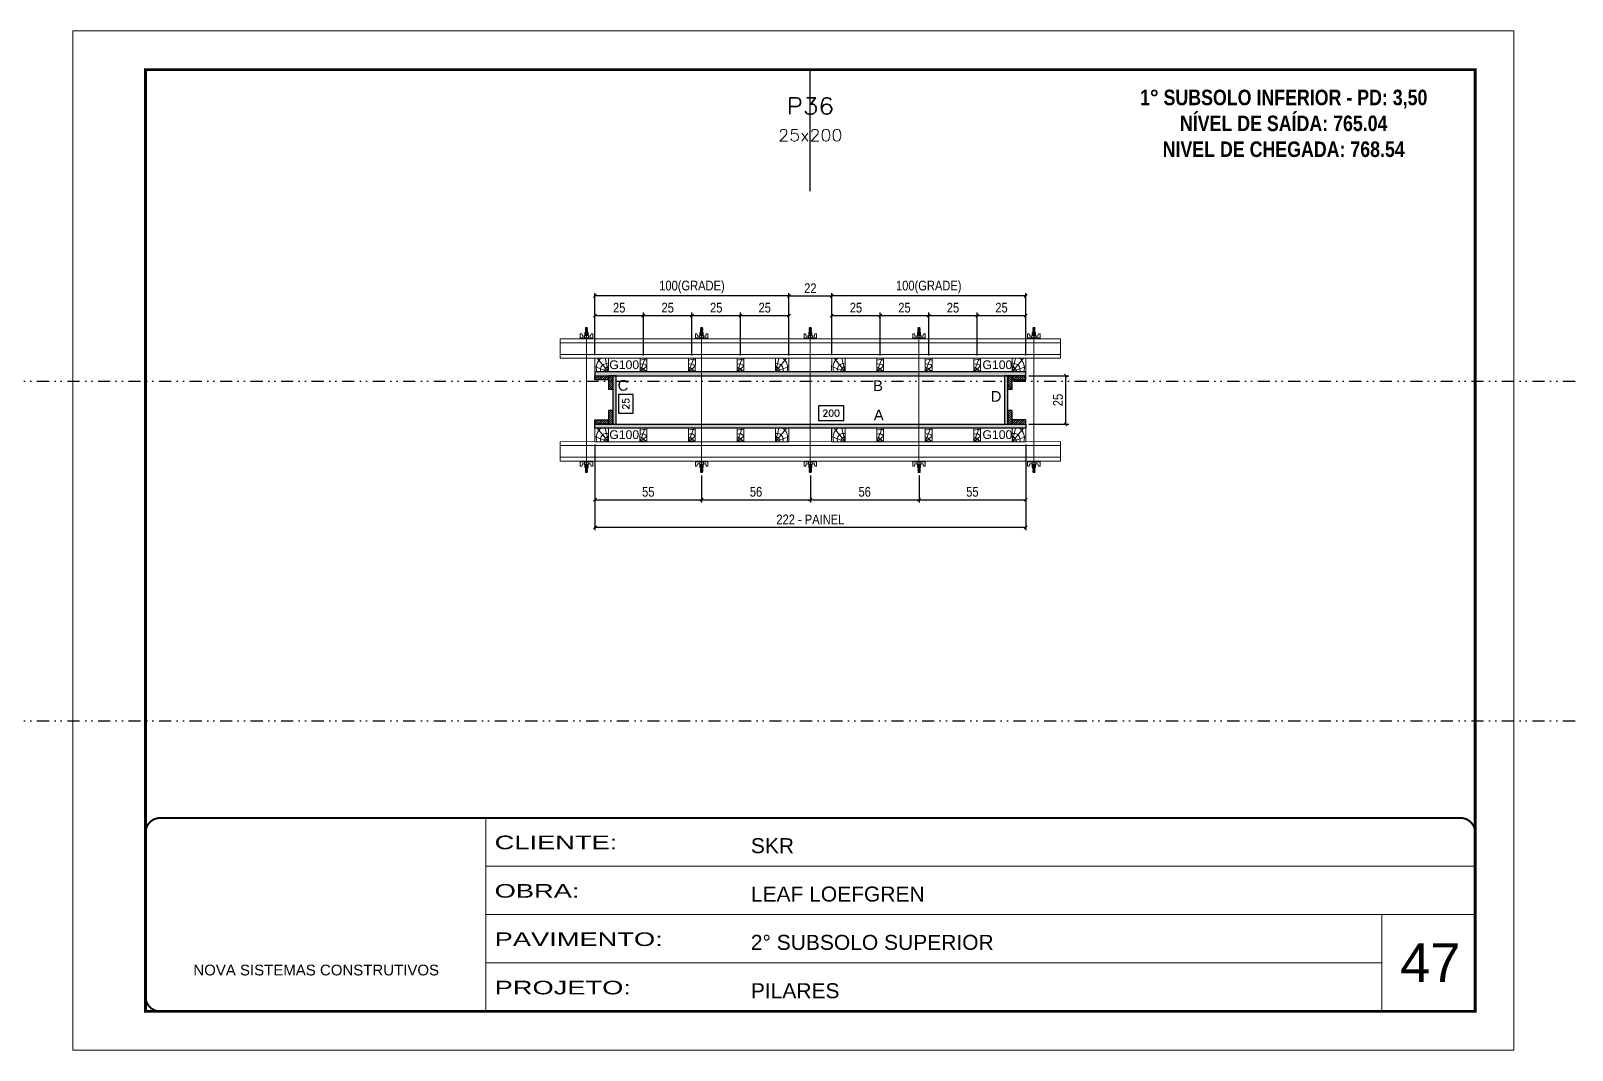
# Model space of a CAD drawing. Extents: x 13741 to 27878, y -21631 to 6985.
# Drawn here: x 17540 to 19129, y -6700 to -5650 of the extents above; entities that cross this region are included whole.
import ezdxf
from ezdxf.enums import TextEntityAlignment as Align

# ---------------------------------------------------------------- set-up
doc = ezdxf.new("R2010")
doc.units = 0
for name, pattern in [('CONTINUO', [0]), ('DASHED', [0.75, 0.5, -0.25]), ('DIVIDE2', [0.625, 0.25, -0.125, 0, -0.125, 0, -0.125]), ('HIDDEN', [0.375, 0.25, -0.125])]:
    doc.linetypes.add(name, pattern=pattern)
for name, color, linetype, lineweight in [('CARIMBO', 255, 'Continuous', 9), ('Folhas', 255, 'Continuous', 9), ('Hachura', 251, 'Continuous', 9), ('Madeira', 126, 'Continuous', 18), ('Perfil Metálico', 224, 'Continuous', 18), ('SARRAFO DE PRESSAO', 251, 'DASHED', 9), ('Texto Seção', 7, 'Continuous', 15)]:
    doc.layers.add(name, color=color, linetype=linetype, lineweight=lineweight)
for name, color, linetype in [('CHAPA', 1, 'Continuous'), ('COTA', 241, 'Continuous'), ('NOMENCLATURA', 7, 'Continuous'), ('Nível', 160, 'Continuous'), ('SARRAFO', 251, 'Continuous'), ('Texto de Titulo', 7, 'Continuous'), ('Texto Qtd Sarr', 242, 'Continuous'), ('TEXTO_GERAL', 7, 'Continuous')]:
    doc.layers.add(name, color=color, linetype=linetype)
doc.styles.add('ARIAL', font='arial.ttf')
doc.styles.add('COTA TECNICA 2X', font='techl___.ttf', dxfattribs={"height": 10})
doc.styles.add('ROMANC', font='techb___.ttf', dxfattribs={"height": 2.5})
doc.styles.add('ROMANS', font='romans.shx')
doc.styles.add('SANSSERIF', font='sas_____.pfb')
doc.styles.add('Tecnologia', font='')
doc.styles.get('Tecnologia').set_extended_font_data('Forgotten Futurist')
doc.dimstyles.new('SECAO PILAR', dxfattribs={"dimtxt": 10, "dimasz": 3, "dimexe": 3, "dimexo": 3, "dimgap": 3, "dimtad": 1, "dimdec": 1, "dimlfac": 0.5, "dimzin": 12, "dimdsep": 46, "dimtxsty": 'COTA TECNICA 2X', "dimblk1": 'OBLIQUE', "dimblk2": 'OBLIQUE', "dimsah": 1, "dimcen": 0.9, "dimclrd": 256, "dimclre": 256, "dimclrt": 256, "dimadec": 1, "dimazin": 3, "dimtfac": 1, "dimtdec": 1, "dimtmove": 0, "dimatfit": 3, "dimfxl": 1, "dimtolj": 1, "dimtzin": 12, "dimarcsym": 0})
doc.dimstyles.new('SECÇÃO 2', dxfattribs={"dimtxt": 7, "dimasz": 6, "dimexe": 0.18, "dimexo": 2, "dimgap": -4, "dimtad": 3, "dimdec": 1, "dimlfac": 0.5, "dimzin": 12, "dimdsep": 46, "dimtxsty": 'ROMANS', "dimblk": 'ARCHTICK', "dimcen": 0.09, "dimse1": 1, "dimse2": 1, "dimsd1": 1, "dimsd2": 1, "dimclrd": 180, "dimclre": 5, "dimclrt": 1, "dimadec": 0, "dimazin": 3, "dimtfac": 1, "dimtdec": 1, "dimtofl": 0, "dimtmove": 0, "dimatfit": 3, "dimldrblk": 'ARCHTICK', "dimfxl": 1, "dimtolj": 1, "dimtzin": 0, "dimarcsym": 0})

# ---------------------------------------------------------------- blocks, each defined once
blk = doc.blocks.new('9999999999')
at = {"color": 30, "linetype": 'CONTINUO'}
for p, q in [((98564.6, 34230.2), (98564.6, 34429.4)), ((98564.6, 34379.6), (99584, 34379.6)), ((98564.6, 34329.8), (99488, 34329.8)), ((99584, 34329.8), (99488, 34329.8)), ((99488, 34329.8), (99488, 34230.2)), ((98564.6, 34280), (99488, 34280))]:
    blk.add_line(p, q, dxfattribs=at)
at = {"color": 30, "linetype": 'CONTINUO', "const_width": 2}
blk.add_lwpolyline([(99584, 34230.2), (99584, 34414.4, 0.414214), (99569, 34429.4), (98229, 34429.4, 0.414214), (98214, 34414.4), (98214, 34245.2, 0.414214), (98229, 34230.2), (99584, 34230.2)], format="xyb", dxfattribs=at)
at = {"layer": 'Folhas'}
blk.add_lwpolyline([(98139, 34190.2), (99624, 34190.2), (99624, 35240.2), (98139, 35240.2)], close=True, dxfattribs=at)
at = {"layer": 'Folhas', "color": 30, "const_width": 3}
blk.add_lwpolyline([(98214, 34230.2), (99584, 34230.2), (99584, 35200.2), (98214, 35200.2)], close=True, dxfattribs=at)
at = {"color": 7, "linetype": 'Continuous', "ltscale": 5, "style": 'ARIAL'}
for s, height, p in [('SKR', 15.48, (98837.7, 34393.1)), ('LEAF LOEFGREN', 15.483, (98837.7, 34343.3)), ('2° SUBSOLO SUPERIOR', 15.483, (98837.7, 34293.5)), ('NOVA SISTEMAS CONSTRUTIVOS', 11.059, (98263.2, 34267.2)), ('PILARES', 15.48, (98837.7, 34243.7))]:
    blk.add_text(s, height=height, dxfattribs=at).set_placement(p)
at = {"layer": 'Folhas', "color": 7, "style": 'Tecnologia', "width": 1.5}
for s, p in [('CLIENTE:', (98573.7, 34397.2)), ('OBRA:', (98573.7, 34347.3)), ('PAVIMENTO:', (98573.7, 34297.5)), ('PROJETO:', (98573.7, 34247.7))]:
    blk.add_text(s, height=14, dxfattribs=at).set_placement(p)
blk = doc.blocks.new('*D1991')
at = {"layer": 'COTA', "color": 180, "lineweight": -2, "transparency": 16777216}
for p, q in [((18160.9, -6024.1), (18145.9, -6024.1)), ((18145.9, -6024.1), (18145.9, -6043.4)), ((18160.9, -6043.4), (18160.9, -6024.1)), ((18145.9, -6043.4), (18160.9, -6043.4))]:
    blk.add_line(p, q, dxfattribs=at)
at = {"layer": 'Defpoints', "color": 0, "transparency": 16777216}
for p in [(18160.8, -6004.9), (18160.8, -6054.9), (18164.9, -6054.9)]:
    blk.add_point(p, dxfattribs=at)
at = {"layer": 'COTA', "color": 1, "transparency": 16777216, "insert": (18153.4, -6033.8), "char_height": 7, "attachment_point": 5, "rotation": 90, "style": 'ROMANS'}
blk.add_mtext('\\A1;25', dxfattribs=at)
blk = doc.blocks.new('_ArchTick')
at = {"color": 0, "linetype": 'ByBlock', "const_width": 0.15}
blk.add_lwpolyline([(-0.5, -0.5), (0.5, 0.5)], dxfattribs=at)
blk = doc.blocks.new('*D1992')
at = {"layer": 'COTA', "color": 180, "lineweight": -2, "transparency": 16777216}
for p, q in [((18378, -6035.9), (18352, -6035.9)), ((18352, -6035.9), (18352, -6050.9)), ((18352, -6050.9), (18378, -6050.9)), ((18378, -6050.9), (18378, -6035.9))]:
    blk.add_line(p, q, dxfattribs=at)
at = {"layer": 'Defpoints', "color": 0, "transparency": 16777216}
for p in [(18143.5, -6054.9), (18543.5, -6054.9), (18543.5, -6054.9)]:
    blk.add_point(p, dxfattribs=at)
at = {"layer": 'COTA', "color": 1, "transparency": 16777216, "insert": (18365, -6043.4), "char_height": 7, "attachment_point": 5, "style": 'ROMANS'}
blk.add_mtext('\\A1;200', dxfattribs=at)
blk = doc.blocks.new('_Oblique')
at = {"color": 0, "linetype": 'ByBlock', "lineweight": -2}
blk.add_line((-0.5, -0.5), (0.5, 0.5), dxfattribs=at)
blk = doc.blocks.new('*D1993')
at = {"layer": 'COTA', "lineweight": -2, "transparency": 16777216}
for p, q in [((18121.5, -6075.8), (18121.5, -6164)), ((18565.5, -6075.8), (18565.5, -6164)), ((18121.5, -6161), (18565.5, -6161))]:
    blk.add_line(p, q, dxfattribs=at)
at = {"layer": 'Defpoints', "color": 0, "transparency": 16777216}
for p in [(18121.5, -6072.8), (18565.5, -6072.8), (18565.5, -6161)]:
    blk.add_point(p, dxfattribs=at)
at = {"layer": 'COTA', "lineweight": -2, "transparency": 16777216, "xscale": 3, "yscale": 3, "zscale": 3, "rotation": 180}
blk.add_blockref('_Oblique', (18121.5, -6161), dxfattribs=at)
at = {"layer": 'COTA', "lineweight": -2, "transparency": 16777216, "xscale": 3, "yscale": 3, "zscale": 3}
blk.add_blockref('_Oblique', (18565.5, -6161), dxfattribs=at)
at = {"layer": 'COTA', "transparency": 16777216, "insert": (18343.5, -6152.9), "char_height": 10, "attachment_point": 5, "style": 'COTA TECNICA 2X'}
blk.add_mtext('\\A1;222 - PAINEL', dxfattribs=at)
blk = doc.blocks.new('*D1994')
at = {"layer": 'COTA', "lineweight": -2, "transparency": 16777216}
for p, q in [((18121.5, -6075.9), (18121.5, -6135.6)), ((18231.5, -6107.6), (18231.5, -6135.6)), ((18121.5, -6132.6), (18231.5, -6132.6))]:
    blk.add_line(p, q, dxfattribs=at)
at = {"layer": 'Defpoints', "color": 0, "transparency": 16777216}
for p in [(18121.5, -6072.9), (18231.5, -6104.6), (18231.5, -6132.6)]:
    blk.add_point(p, dxfattribs=at)
at = {"layer": 'COTA', "lineweight": -2, "transparency": 16777216, "xscale": 3, "yscale": 3, "zscale": 3, "rotation": 180}
blk.add_blockref('_Oblique', (18121.5, -6132.6), dxfattribs=at)
at = {"layer": 'COTA', "lineweight": -2, "transparency": 16777216, "xscale": 3, "yscale": 3, "zscale": 3}
blk.add_blockref('_Oblique', (18231.5, -6132.6), dxfattribs=at)
at = {"layer": 'COTA', "transparency": 16777216, "insert": (18176.5, -6124.5), "char_height": 10, "attachment_point": 5, "style": 'COTA TECNICA 2X'}
blk.add_mtext('\\A1;55', dxfattribs=at)
blk = doc.blocks.new('*D1995')
at = {"layer": 'COTA', "lineweight": -2, "transparency": 16777216}
for p, q in [((18565.5, -6075.9), (18565.5, -6135.6)), ((18455.5, -6107.6), (18455.5, -6135.6)), ((18455.5, -6132.6), (18565.5, -6132.6))]:
    blk.add_line(p, q, dxfattribs=at)
at = {"layer": 'Defpoints', "color": 0, "transparency": 16777216}
for p in [(18565.5, -6072.9), (18455.5, -6104.6), (18565.5, -6132.6)]:
    blk.add_point(p, dxfattribs=at)
at = {"layer": 'COTA', "lineweight": -2, "transparency": 16777216, "xscale": 3, "yscale": 3, "zscale": 3, "rotation": 180}
blk.add_blockref('_Oblique', (18455.5, -6132.6), dxfattribs=at)
at = {"layer": 'COTA', "lineweight": -2, "transparency": 16777216, "xscale": 3, "yscale": 3, "zscale": 3}
blk.add_blockref('_Oblique', (18565.5, -6132.6), dxfattribs=at)
at = {"layer": 'COTA', "transparency": 16777216, "insert": (18510.5, -6124.5), "char_height": 10, "attachment_point": 5, "style": 'COTA TECNICA 2X'}
blk.add_mtext('\\A1;55', dxfattribs=at)
blk = doc.blocks.new('C')
at = {"layer": 'Hachura', "color": 0}
for p, q in [((0, 3.22), (0, -3.22)), ((0.45, 3.22), (0, 3.22)), ((0.46, 3.16), (0, 3.16)), ((0.46, 3.05), (0, 3.05)), ((0.46, 2.88), (0, 2.88)), ((0, 2.75), (0, -1.16)), ((0.46, 2.65), (0, 2.65)), ((0.46, 2.23), (0, 2.23)), ((0.46, 1.51), (0, 1.51)), ((0.39, 0.49), (0.17, 0.49)), ((0.45, -3.23), (0.45, 3.22)), ((0.45, 3.22), (2.58, 3.22)), ((1.74, 0.97), (0.45, 0.97)), ((1.45, 0.1), (0.45, 0.1)), ((1.35, 1.94), (1.35, 0.96)), ((2.58, 2.39), (1.47, 2.09)), ((1.74, -0.97), (1.74, 0.97)), ((1.74, 0.97), (1.74, 0.84)), ((1.74, 0.97), (1.74, 0.84)), ((1.74, 0.84), (3.35, 0.84)), ((3.35, 0.45), (1.74, 0.45)), ((2.58, 3.22), (2.58, 2.39)), ((3.32, 0.84), (3.32, -0.84)), ((3.35, 0.84), (3.35, -0.84)), ((3.68, 0.45), (3.35, 0.45)), ((3.84, -0.52), (3.35, 0.45)), ((3.35, 0.06), (3.67, -0.57)), ((3.68, 0.45), (4.16, -0.52)), ((3.72, 0.5), (4.25, -0.57)), ((4.37, -0.55), (3.83, 0.53)), ((4.15, 0.45), (3.93, 0.45)), ((4.42, -0.52), (3.93, 0.45)), ((4.15, 0.45), (4.26, 0.45)), ((4.26, 0.45), (4.74, -0.52)), ((4.3, 0.5), (4.83, -0.57)), ((4.95, -0.55), (4.41, 0.53)), ((4.51, 0.45), (4.84, 0.45)), ((5, -0.52), (4.51, 0.45)), ((4.84, 0.45), (5.32, -0.52)), ((4.88, 0.5), (5.41, -0.57)), ((5.53, -0.55), (4.99, 0.53)), ((5.58, -0.52), (5.09, 0.45)), ((5.42, 0.45), (5.09, 0.45)), ((5.58, -0.52), (5.09, 0.45)), ((5.42, 0.45), (5.74, -0.19)), ((5.46, 0.5), (5.74, -0.07)), ((5.74, 0.19), (5.57, 0.53)), ((5.74, 0.32), (5.68, 0.45)), ((5.68, 0.45), (5.74, 0.45)), ((5.74, 0.45), (5.9, 0.29)), ((5.74, 0.45), (5.74, -0.52)), ((5.9, -0.36), (5.9, 0.29)), ((0.45, 0), (0, 0)), ((0.46, -1.52), (0, -1.52)), ((0.46, -2.23), (0, -2.23)), ((0.46, -2.65), (0, -2.65)), ((0.46, -2.88), (0, -2.88)), ((0.46, -3.05), (0, -3.05)), ((0.46, -3.16), (0, -3.16)), ((0, -3.22), (2.57, -3.22)), ((0.08, -0.48), (0.29, -0.48)), ((0.29, -0.48), (0.4, -0.48)), ((0.45, 0), (0.45, -0.97)), ((0.45, -0.16), (1.45, -0.16)), ((0.45, -0.65), (0.45, -0.32)), ((0.45, -3.23), (0.45, -0.65)), ((0.45, -0.97), (1.74, -0.97)), ((1.35, -1.94), (1.35, -0.97)), ((2.58, -2.39), (1.47, -2.1)), ((3.35, -0.32), (1.74, -0.32)), ((3.35, -0.84), (1.74, -0.84)), ((2.58, -3.23), (2.58, -2.39)), ((3.35, -0.07), (3.58, -0.52)), ((3.35, -0.52), (3.58, -0.52)), ((3.84, -0.52), (4.16, -0.52)), ((4.42, -0.52), (4.74, -0.52)), ((4.63, -0.52), (4.74, -0.52)), ((5, -0.52), (5.32, -0.52)), ((5.58, -0.52), (5.74, -0.52)), ((5.74, -0.52), (5.9, -0.36)), ((5.74, -0.52), (5.74, -0.52))]:
    blk.add_line(p, q, dxfattribs=at)
for centre, radius, start, end in [((1.52, 1.94), 0.161, 104.74356, 180), ((1.44, -0.03), 0.129, 272.69497, 87.30503), ((3.81, 0.39), 0.143, 25.56881, 154.43119), ((4.39, 0.39), 0.143, 25.56881, 154.43119), ((4.97, 0.39), 0.143, 25.56881, 154.43119), ((5.55, 0.39), 0.143, 25.56881, 154.43119), ((0.17, -0.37), 0.174, 221.74404, 317.85924), ((1.52, -1.94), 0.161, 180, 255.25644), ((3.71, -0.4), 0.174, 222.14076, 318.25596), ((4.29, -0.4), 0.174, 222.14076, 318.25596), ((4.87, -0.4), 0.174, 222.14076, 318.25596), ((5.45, -0.4), 0.174, 222.14076, 318.25596), ((5.61, -0.4), 0.174, 317.85924, 318.25596)]:
    blk.add_arc(centre, radius, start, end, dxfattribs=at)
blk = doc.blocks.new('*D2003')
at = {"layer": 'COTA', "lineweight": -2, "transparency": 16777216}
for p, q in [((18343.5, -6107.6), (18343.5, -6135.6)), ((18455.5, -6107.6), (18455.5, -6135.6)), ((18343.5, -6132.6), (18455.5, -6132.6))]:
    blk.add_line(p, q, dxfattribs=at)
at = {"layer": 'Defpoints', "color": 0, "transparency": 16777216}
for p in [(18343.5, -6104.6), (18455.5, -6104.6), (18455.5, -6132.6)]:
    blk.add_point(p, dxfattribs=at)
at = {"layer": 'COTA', "lineweight": -2, "transparency": 16777216, "xscale": 3, "yscale": 3, "zscale": 3, "rotation": 180}
blk.add_blockref('_Oblique', (18343.5, -6132.6), dxfattribs=at)
at = {"layer": 'COTA', "lineweight": -2, "transparency": 16777216, "xscale": 3, "yscale": 3, "zscale": 3}
blk.add_blockref('_Oblique', (18455.5, -6132.6), dxfattribs=at)
at = {"layer": 'COTA', "transparency": 16777216, "insert": (18399.5, -6124.5), "char_height": 10, "attachment_point": 5, "style": 'COTA TECNICA 2X'}
blk.add_mtext('\\A1;56', dxfattribs=at)
blk = doc.blocks.new('*D2004')
at = {"layer": 'COTA', "lineweight": -2, "transparency": 16777216}
for p, q in [((18568.5, -6004.9), (18609.8, -6004.9)), ((18606.8, -6054.9), (18606.8, -6004.9)), ((18568.5, -6054.9), (18609.8, -6054.9))]:
    blk.add_line(p, q, dxfattribs=at)
at = {"layer": 'Defpoints', "color": 0, "transparency": 16777216}
for p in [(18565.5, -6004.9), (18606.8, -6004.9), (18565.5, -6054.9)]:
    blk.add_point(p, dxfattribs=at)
at = {"layer": 'COTA', "lineweight": -2, "transparency": 16777216, "xscale": 3, "yscale": 3, "zscale": 3}
for p, rotation in [((18606.8, -6004.9), 90), ((18606.8, -6054.9), 270)]:
    blk.add_blockref('_Oblique', p, dxfattribs=dict(at, rotation=rotation))
at = {"layer": 'COTA', "transparency": 16777216, "insert": (18598.7, -6029.9), "char_height": 10, "attachment_point": 5, "rotation": 90, "style": 'COTA TECNICA 2X'}
blk.add_mtext('\\A1;25', dxfattribs=at)
blk = doc.blocks.new('*D2005')
at = {"layer": 'COTA', "lineweight": -2, "transparency": 16777216}
for p, q in [((18231.5, -6107.6), (18231.5, -6135.6)), ((18343.5, -6107.6), (18343.5, -6135.6)), ((18231.5, -6132.6), (18343.5, -6132.6))]:
    blk.add_line(p, q, dxfattribs=at)
at = {"layer": 'Defpoints', "color": 0, "transparency": 16777216}
for p in [(18231.5, -6104.6), (18343.5, -6104.6), (18343.5, -6132.6)]:
    blk.add_point(p, dxfattribs=at)
at = {"layer": 'COTA', "lineweight": -2, "transparency": 16777216, "xscale": 3, "yscale": 3, "zscale": 3, "rotation": 180}
blk.add_blockref('_Oblique', (18231.5, -6132.6), dxfattribs=at)
at = {"layer": 'COTA', "lineweight": -2, "transparency": 16777216, "xscale": 3, "yscale": 3, "zscale": 3}
blk.add_blockref('_Oblique', (18343.5, -6132.6), dxfattribs=at)
at = {"layer": 'COTA', "transparency": 16777216, "insert": (18287.5, -6124.5), "char_height": 10, "attachment_point": 5, "style": 'COTA TECNICA 2X'}
blk.add_mtext('\\A1;56', dxfattribs=at)
blk = doc.blocks.new('PONTALETE')
at = {"layer": 'Madeira'}
for q in [(2.71, 7), (7, 5.76), (7, 1.74)]:
    blk.add_line((0, 0), q, dxfattribs=at)
blk.add_lwpolyline([(0, 0), (7, 0), (7, 7), (0, 7)], close=True, dxfattribs=at)
for centre, radius, start, end in [((2.04, 0.06), 6.23, 37.28179, 109.09128), ((1.09, 0.9), 3.19, 343.60304, 109.98471), ((-0.21, -0.78), 3.09, 14.63219, 86.0383)]:
    blk.add_arc(centre, radius, start, end, dxfattribs=at)
blk = doc.blocks.new('MEIO PONTALETE')
at = {"layer": 'Madeira'}
for q in [(2.71, 7), (3.5, 2.88), (3.5, 0.87)]:
    blk.add_line((0, 0), q, dxfattribs=at)
blk.add_lwpolyline([(0, 0), (3.5, 0), (3.5, 7), (0, 7)], close=True, dxfattribs=at)
for centre, radius, start, end in [((2.04, 0.06), 6.23, 76.44987, 109.09128), ((1.09, 0.9), 3.19, 40.90626, 109.98471), ((-0.21, -0.78), 3.09, 14.63219, 86.0383)]:
    blk.add_arc(centre, radius, start, end, dxfattribs=at)
blk = doc.blocks.new('*D1987')
at = {"layer": 'COTA', "lineweight": -2, "transparency": 16777216}
for p, q in [((18365.5, -5983.8), (18365.5, -5939.9)), ((18415.5, -5983.9), (18415.5, -5939.9)), ((18365.5, -5942.9), (18415.5, -5942.9))]:
    blk.add_line(p, q, dxfattribs=at)
at = {"layer": 'Defpoints', "color": 0, "transparency": 16777216}
for p in [(18415.5, -5942.9), (18365.5, -5986.8), (18415.5, -5986.9)]:
    blk.add_point(p, dxfattribs=at)
at = {"layer": 'COTA', "lineweight": -2, "transparency": 16777216, "xscale": 3, "yscale": 3, "zscale": 3, "rotation": 180}
blk.add_blockref('_Oblique', (18365.5, -5942.9), dxfattribs=at)
at = {"layer": 'COTA', "lineweight": -2, "transparency": 16777216, "xscale": 3, "yscale": 3, "zscale": 3}
blk.add_blockref('_Oblique', (18415.5, -5942.9), dxfattribs=at)
at = {"layer": 'COTA', "transparency": 16777216, "insert": (18390.5, -5934.8), "char_height": 10, "attachment_point": 5, "style": 'COTA TECNICA 2X'}
blk.add_mtext('\\A1;25', dxfattribs=at)
blk = doc.blocks.new('*D1988')
at = {"layer": 'COTA', "lineweight": -2, "transparency": 16777216}
for p, q in [((18365.5, -5983.8), (18365.5, -5919.7)), ((18565.5, -5922.7), (18365.5, -5922.7)), ((18565.5, -5983.9), (18565.5, -5919.7))]:
    blk.add_line(p, q, dxfattribs=at)
at = {"layer": 'Defpoints', "color": 0, "transparency": 16777216}
for p in [(18365.5, -5922.7), (18365.5, -5986.8), (18565.5, -5986.9)]:
    blk.add_point(p, dxfattribs=at)
at = {"layer": 'COTA', "lineweight": -2, "transparency": 16777216, "xscale": 3, "yscale": 3, "zscale": 3, "rotation": 180}
blk.add_blockref('_Oblique', (18365.5, -5922.7), dxfattribs=at)
at = {"layer": 'COTA', "lineweight": -2, "transparency": 16777216, "xscale": 3, "yscale": 3, "zscale": 3}
blk.add_blockref('_Oblique', (18565.5, -5922.7), dxfattribs=at)
at = {"layer": 'COTA', "transparency": 16777216, "insert": (18465.5, -5913.5), "char_height": 10, "attachment_point": 5, "style": 'COTA TECNICA 2X'}
blk.add_mtext('\\A1;100(GRADE)', dxfattribs=at)
blk = doc.blocks.new('*D1996')
at = {"layer": 'COTA', "lineweight": -2, "transparency": 16777216}
for p, q in [((18415.5, -5983.9), (18415.5, -5939.9)), ((18465.5, -5983.9), (18465.5, -5939.9)), ((18415.5, -5942.9), (18465.5, -5942.9))]:
    blk.add_line(p, q, dxfattribs=at)
at = {"layer": 'Defpoints', "color": 0, "transparency": 16777216}
for p in [(18465.5, -5942.9), (18415.5, -5986.9), (18465.5, -5986.9)]:
    blk.add_point(p, dxfattribs=at)
at = {"layer": 'COTA', "lineweight": -2, "transparency": 16777216, "xscale": 3, "yscale": 3, "zscale": 3, "rotation": 180}
blk.add_blockref('_Oblique', (18415.5, -5942.9), dxfattribs=at)
at = {"layer": 'COTA', "lineweight": -2, "transparency": 16777216, "xscale": 3, "yscale": 3, "zscale": 3}
blk.add_blockref('_Oblique', (18465.5, -5942.9), dxfattribs=at)
at = {"layer": 'COTA', "transparency": 16777216, "insert": (18440.5, -5934.8), "char_height": 10, "attachment_point": 5, "style": 'COTA TECNICA 2X'}
blk.add_mtext('\\A1;25', dxfattribs=at)
blk = doc.blocks.new('*D1997')
at = {"layer": 'COTA', "lineweight": -2, "transparency": 16777216}
for p, q in [((18465.5, -5983.9), (18465.5, -5939.9)), ((18515.5, -5983.9), (18515.5, -5939.9)), ((18465.5, -5942.9), (18515.5, -5942.9))]:
    blk.add_line(p, q, dxfattribs=at)
at = {"layer": 'Defpoints', "color": 0, "transparency": 16777216}
for p in [(18515.5, -5942.9), (18465.5, -5986.9), (18515.5, -5986.9)]:
    blk.add_point(p, dxfattribs=at)
at = {"layer": 'COTA', "lineweight": -2, "transparency": 16777216, "xscale": 3, "yscale": 3, "zscale": 3, "rotation": 180}
blk.add_blockref('_Oblique', (18465.5, -5942.9), dxfattribs=at)
at = {"layer": 'COTA', "lineweight": -2, "transparency": 16777216, "xscale": 3, "yscale": 3, "zscale": 3}
blk.add_blockref('_Oblique', (18515.5, -5942.9), dxfattribs=at)
at = {"layer": 'COTA', "transparency": 16777216, "insert": (18490.5, -5934.8), "char_height": 10, "attachment_point": 5, "style": 'COTA TECNICA 2X'}
blk.add_mtext('\\A1;25', dxfattribs=at)
blk = doc.blocks.new('*D1998')
at = {"layer": 'COTA', "lineweight": -2, "transparency": 16777216}
for p, q in [((18515.5, -5983.9), (18515.5, -5939.9)), ((18565.5, -5983.9), (18565.5, -5939.9)), ((18515.5, -5942.9), (18565.5, -5942.9))]:
    blk.add_line(p, q, dxfattribs=at)
at = {"layer": 'Defpoints', "color": 0, "transparency": 16777216}
for p in [(18565.5, -5942.9), (18515.5, -5986.9), (18565.5, -5986.9)]:
    blk.add_point(p, dxfattribs=at)
at = {"layer": 'COTA', "lineweight": -2, "transparency": 16777216, "xscale": 3, "yscale": 3, "zscale": 3, "rotation": 180}
blk.add_blockref('_Oblique', (18515.5, -5942.9), dxfattribs=at)
at = {"layer": 'COTA', "lineweight": -2, "transparency": 16777216, "xscale": 3, "yscale": 3, "zscale": 3}
blk.add_blockref('_Oblique', (18565.5, -5942.9), dxfattribs=at)
at = {"layer": 'COTA', "transparency": 16777216, "insert": (18540.5, -5934.8), "char_height": 10, "attachment_point": 5, "style": 'COTA TECNICA 2X'}
blk.add_mtext('\\A1;25', dxfattribs=at)
blk = doc.blocks.new('*D1989')
at = {"layer": 'COTA', "lineweight": -2, "transparency": 16777216}
for p, q in [((18121.5, -5983.8), (18121.5, -5939.9)), ((18171.5, -5983.9), (18171.5, -5939.9)), ((18121.5, -5942.9), (18171.5, -5942.9))]:
    blk.add_line(p, q, dxfattribs=at)
at = {"layer": 'Defpoints', "color": 0, "transparency": 16777216}
for p in [(18171.5, -5942.9), (18121.5, -5986.8), (18171.5, -5986.9)]:
    blk.add_point(p, dxfattribs=at)
at = {"layer": 'COTA', "lineweight": -2, "transparency": 16777216, "xscale": 3, "yscale": 3, "zscale": 3, "rotation": 180}
blk.add_blockref('_Oblique', (18121.5, -5942.9), dxfattribs=at)
at = {"layer": 'COTA', "lineweight": -2, "transparency": 16777216, "xscale": 3, "yscale": 3, "zscale": 3}
blk.add_blockref('_Oblique', (18171.5, -5942.9), dxfattribs=at)
at = {"layer": 'COTA', "transparency": 16777216, "insert": (18146.5, -5934.8), "char_height": 10, "attachment_point": 5, "style": 'COTA TECNICA 2X'}
blk.add_mtext('\\A1;25', dxfattribs=at)
blk = doc.blocks.new('*D1990')
at = {"layer": 'COTA', "lineweight": -2, "transparency": 16777216}
for p, q in [((18121.5, -5983.8), (18121.5, -5919.7)), ((18321.5, -5922.7), (18121.5, -5922.7)), ((18321.5, -5983.9), (18321.5, -5919.7))]:
    blk.add_line(p, q, dxfattribs=at)
at = {"layer": 'Defpoints', "color": 0, "transparency": 16777216}
for p in [(18121.5, -5922.7), (18121.5, -5986.8), (18321.5, -5986.9)]:
    blk.add_point(p, dxfattribs=at)
at = {"layer": 'COTA', "lineweight": -2, "transparency": 16777216, "xscale": 3, "yscale": 3, "zscale": 3, "rotation": 180}
blk.add_blockref('_Oblique', (18121.5, -5922.7), dxfattribs=at)
at = {"layer": 'COTA', "lineweight": -2, "transparency": 16777216, "xscale": 3, "yscale": 3, "zscale": 3}
blk.add_blockref('_Oblique', (18321.5, -5922.7), dxfattribs=at)
at = {"layer": 'COTA', "transparency": 16777216, "insert": (18221.5, -5913.5), "char_height": 10, "attachment_point": 5, "style": 'COTA TECNICA 2X'}
blk.add_mtext('\\A1;100(GRADE)', dxfattribs=at)
blk = doc.blocks.new('*D1999')
at = {"layer": 'COTA', "lineweight": -2, "transparency": 16777216}
for p, q in [((18171.5, -5983.9), (18171.5, -5939.9)), ((18221.5, -5983.9), (18221.5, -5939.9)), ((18171.5, -5942.9), (18221.5, -5942.9))]:
    blk.add_line(p, q, dxfattribs=at)
at = {"layer": 'Defpoints', "color": 0, "transparency": 16777216}
for p in [(18221.5, -5942.9), (18171.5, -5986.9), (18221.5, -5986.9)]:
    blk.add_point(p, dxfattribs=at)
at = {"layer": 'COTA', "lineweight": -2, "transparency": 16777216, "xscale": 3, "yscale": 3, "zscale": 3, "rotation": 180}
blk.add_blockref('_Oblique', (18171.5, -5942.9), dxfattribs=at)
at = {"layer": 'COTA', "lineweight": -2, "transparency": 16777216, "xscale": 3, "yscale": 3, "zscale": 3}
blk.add_blockref('_Oblique', (18221.5, -5942.9), dxfattribs=at)
at = {"layer": 'COTA', "transparency": 16777216, "insert": (18196.5, -5934.8), "char_height": 10, "attachment_point": 5, "style": 'COTA TECNICA 2X'}
blk.add_mtext('\\A1;25', dxfattribs=at)
blk = doc.blocks.new('*D2000')
at = {"layer": 'COTA', "lineweight": -2, "transparency": 16777216}
for p, q in [((18221.5, -5983.9), (18221.5, -5939.9)), ((18271.5, -5983.9), (18271.5, -5939.9)), ((18221.5, -5942.9), (18271.5, -5942.9))]:
    blk.add_line(p, q, dxfattribs=at)
at = {"layer": 'Defpoints', "color": 0, "transparency": 16777216}
for p in [(18271.5, -5942.9), (18221.5, -5986.9), (18271.5, -5986.9)]:
    blk.add_point(p, dxfattribs=at)
at = {"layer": 'COTA', "lineweight": -2, "transparency": 16777216, "xscale": 3, "yscale": 3, "zscale": 3, "rotation": 180}
blk.add_blockref('_Oblique', (18221.5, -5942.9), dxfattribs=at)
at = {"layer": 'COTA', "lineweight": -2, "transparency": 16777216, "xscale": 3, "yscale": 3, "zscale": 3}
blk.add_blockref('_Oblique', (18271.5, -5942.9), dxfattribs=at)
at = {"layer": 'COTA', "transparency": 16777216, "insert": (18246.5, -5934.8), "char_height": 10, "attachment_point": 5, "style": 'COTA TECNICA 2X'}
blk.add_mtext('\\A1;25', dxfattribs=at)
blk = doc.blocks.new('*D2001')
at = {"layer": 'COTA', "lineweight": -2, "transparency": 16777216}
for p, q in [((18271.5, -5983.9), (18271.5, -5939.9)), ((18321.5, -5983.9), (18321.5, -5939.9)), ((18271.5, -5942.9), (18321.5, -5942.9))]:
    blk.add_line(p, q, dxfattribs=at)
at = {"layer": 'Defpoints', "color": 0, "transparency": 16777216}
for p in [(18321.5, -5942.9), (18271.5, -5986.9), (18321.5, -5986.9)]:
    blk.add_point(p, dxfattribs=at)
at = {"layer": 'COTA', "lineweight": -2, "transparency": 16777216, "xscale": 3, "yscale": 3, "zscale": 3, "rotation": 180}
blk.add_blockref('_Oblique', (18271.5, -5942.9), dxfattribs=at)
at = {"layer": 'COTA', "lineweight": -2, "transparency": 16777216, "xscale": 3, "yscale": 3, "zscale": 3}
blk.add_blockref('_Oblique', (18321.5, -5942.9), dxfattribs=at)
at = {"layer": 'COTA', "transparency": 16777216, "insert": (18296.5, -5934.8), "char_height": 10, "attachment_point": 5, "style": 'COTA TECNICA 2X'}
blk.add_mtext('\\A1;25', dxfattribs=at)
blk = doc.blocks.new('*D2002')
at = {"layer": 'COTA', "lineweight": -2, "transparency": 16777216}
for p, q in [((18321.5, -5983.9), (18321.5, -5919.7)), ((18321.5, -5922.7), (18365.5, -5922.7)), ((18365.5, -5983.8), (18365.5, -5919.7))]:
    blk.add_line(p, q, dxfattribs=at)
at = {"layer": 'Defpoints', "color": 0, "transparency": 16777216}
for p in [(18365.5, -5922.7), (18321.5, -5986.9), (18365.5, -5986.8)]:
    blk.add_point(p, dxfattribs=at)
at = {"layer": 'COTA', "lineweight": -2, "transparency": 16777216, "xscale": 3, "yscale": 3, "zscale": 3, "rotation": 180}
blk.add_blockref('_Oblique', (18321.5, -5922.7), dxfattribs=at)
at = {"layer": 'COTA', "lineweight": -2, "transparency": 16777216, "xscale": 3, "yscale": 3, "zscale": 3}
blk.add_blockref('_Oblique', (18365.5, -5922.7), dxfattribs=at)
at = {"layer": 'COTA', "transparency": 16777216, "insert": (18343.5, -5914.7), "char_height": 10, "attachment_point": 5, "style": 'COTA TECNICA 2X'}
blk.add_mtext('\\A1;22', dxfattribs=at)
blk = doc.blocks.new('titulo1')
at = {"layer": 'Defpoints', "color": 252, "linetype": 'HIDDEN', "ltscale": 2}
blk.add_line((0, 0), (0, 125), dxfattribs=at)
at = {"layer": 'Defpoints', "style": 'ROMANS', "oblique": 15}
blk.add_attdef('FOLHA', text='', height=10, dxfattribs=at).set_placement((0, 15.6), align=Align.MIDDLE_CENTER)
at = {"layer": 'Texto Qtd Sarr', "color": 3, "style": 'ROMANS', "oblique": 15}
for tag, height, p in [('TITULO', 17, (0, 71.4)), ('SEÇÃO', 12, (0, 41.5))]:
    blk.add_attdef(tag, text='', height=height, dxfattribs=at).set_placement(p, align=Align.MIDDLE_CENTER)

msp = doc.modelspace()

# ---------------------------------------------------------------- hatches: boundary and pattern name
at = {"layer": 'Hachura'}
h = msp.add_hatch(color=256, dxfattribs=at)
h.dxf.hatch_style = 1
h.paths.add_polyline_path([(18565.47, -6004.85), (18565.47, -6000.85), (18121.47, -6000.85), (18121.47, -6004.85)])
h = msp.add_hatch(dxfattribs=at)
h.set_pattern_fill('ANSI31', color=256, scale=0.5, angle=180, style=0)
h.set_pattern_definition([(225, (8997.515, -28900.659), (1.12253202, -1.12253202), [])])
h.paths.add_polyline_path([(18135.47, -6009.25), (18135.47, -6004.85), (18121.47, -6004.85), (18121.47, -6009.25)])
h = msp.add_hatch(dxfattribs=at)
h.set_pattern_fill('ANSI31', color=256, scale=0.5, angle=270, style=0)
h.set_pattern_definition([(315, (41031.275, -15507.8027), (1.12253202, 1.12253202), [])])
h.paths.add_polyline_path([(18139.87, -6018.85), (18135.47, -6018.85), (18135.47, -6004.85), (18139.87, -6004.85)])
h = msp.add_hatch(color=256, dxfattribs=at)
h.dxf.hatch_style = 1
h.paths.add_polyline_path([(18139.87, -6054.85), (18143.47, -6054.85), (18143.47, -6004.85), (18139.87, -6004.85)])
h = msp.add_hatch(color=256, dxfattribs=at)
h.dxf.hatch_style = 1
h.paths.add_polyline_path([(18543.47, -6054.85), (18547.07, -6054.85), (18547.07, -6004.85), (18543.47, -6004.85)])
h = msp.add_hatch(dxfattribs=at)
h.set_pattern_fill('ANSI31', color=256, scale=0.5, angle=270, style=0)
h.set_pattern_definition([(315, (41442.875, -15507.8027), (1.12253202, 1.12253202), [])])
h.paths.add_polyline_path([(18551.47, -6018.85), (18547.07, -6018.85), (18547.07, -6004.85), (18551.47, -6004.85)])
h = msp.add_hatch(dxfattribs=at)
h.set_pattern_fill('ANSI31', color=256, scale=0.5, angle=180, style=0)
h.set_pattern_definition([(225, (9427.515, -28934.259), (1.12253202, -1.12253202), [])])
h.paths.add_polyline_path([(18565.47, -6004.85), (18565.47, -6009.25), (18551.47, -6009.25), (18551.47, -6004.85)])
h = msp.add_hatch(dxfattribs=at)
h.set_pattern_fill('ANSI31', color=256, scale=0.5, angle=180, style=0)
h.set_pattern_definition([(225, (8997.515, -28946.259), (1.12253202, -1.12253202), [])])
h.paths.add_polyline_path([(18135.47, -6054.85), (18135.47, -6050.45), (18121.47, -6050.45), (18121.47, -6054.85)])
h = msp.add_hatch(dxfattribs=at)
h.set_pattern_fill('ANSI31', color=256, scale=0.5, angle=270, style=0)
h.set_pattern_definition([(315, (41031.275, -15543.8027), (1.12253202, 1.12253202), [])])
h.paths.add_polyline_path([(18139.87, -6054.85), (18135.47, -6054.85), (18135.47, -6040.85), (18139.87, -6040.85)])
h = msp.add_hatch(dxfattribs=at)
h.set_pattern_fill('ANSI31', color=256, scale=0.5, angle=270, style=0)
h.set_pattern_definition([(315, (41442.875, -15543.8027), (1.12253202, 1.12253202), [])])
h.paths.add_polyline_path([(18551.47, -6054.85), (18547.07, -6054.85), (18547.07, -6040.85), (18551.47, -6040.85)])
h = msp.add_hatch(dxfattribs=at)
h.set_pattern_fill('ANSI31', color=256, scale=0.5, angle=180, style=0)
h.set_pattern_definition([(225, (9062.515, -28946.259), (1.12253202, -1.12253202), [])])
h.paths.add_polyline_path([(18551.47, -6054.85), (18551.47, -6050.45), (18565.47, -6050.45), (18565.47, -6054.85)])
h = msp.add_hatch(color=256, dxfattribs=at)
h.dxf.hatch_style = 1
h.paths.add_polyline_path([(18565.47, -6054.85), (18565.47, -6058.85), (18121.47, -6058.85), (18121.47, -6054.85)])

# ---------------------------------------------------------------- linework, layer by layer
at = {"layer": 'CHAPA'}
for points in [[(18565.47, -6004.85), (18565.47, -6000.85), (18121.47, -6000.85), (18121.47, -6004.85)], [(18139.87, -6054.85), (18143.47, -6054.85), (18143.47, -6004.85), (18139.87, -6004.85)], [(18543.47, -6054.85), (18547.07, -6054.85), (18547.07, -6004.85), (18543.47, -6004.85)], [(18565.47, -6054.85), (18565.47, -6058.85), (18121.47, -6058.85), (18121.47, -6054.85)]]:
    msp.add_lwpolyline(points, close=True, dxfattribs=at)
at = {"layer": 'Hachura'}
for p, q in [((18112.78, -6103.62), (18112.78, -5959.88)), ((18231.47, -6103.62), (18231.47, -5959.88)), ((18343.47, -6103.62), (18343.47, -5959.88)), ((18455.47, -6103.62), (18455.47, -5959.88)), ((18573.86, -6103.62), (18573.86, -5959.88))]:
    msp.add_line(p, q, dxfattribs=at)
at = {"layer": 'Madeira'}
for points in [[(18121.47, -6000.85), (18121.48, -5986.85), (18321.48, -5986.85), (18321.46, -6000.85)], [(18365.47, -6000.85), (18365.49, -5986.85), (18565.48, -5986.85), (18565.47, -6000.85)], [(18121.45, -6072.83), (18121.47, -6058.83), (18321.46, -6058.84), (18321.44, -6072.84)], [(18365.46, -6072.83), (18365.47, -6058.83), (18565.47, -6058.84), (18565.45, -6072.84)]]:
    msp.add_lwpolyline(points, close=True, dxfattribs=at)
at = {"layer": 'Nível', "color": 4, "linetype": 'DIVIDE2', "ltscale": 50}
for p, q in [((13741.09, -6010.32), (21531.15, -6010.32)), ((13741.09, -6360.32), (21531.15, -6360.32))]:
    msp.add_line(p, q, dxfattribs=at)
at = {"layer": 'Perfil Metálico'}
for p, q in [((18601.18, -5970.91), (18085.75, -5970.91)), ((18601.18, -5982.91), (18085.75, -5982.91)), ((18601.18, -6076.85), (18085.75, -6076.85)), ((18601.18, -6088.85), (18085.75, -6088.85))]:
    msp.add_line(p, q, dxfattribs=at)
for points in [[(18601.18, -5986.85), (18601.18, -5966.85), (18085.75, -5966.91), (18085.75, -5986.91)], [(18085.75, -6072.85), (18085.75, -6092.85), (18601.18, -6092.79), (18601.18, -6072.79)]]:
    msp.add_lwpolyline(points, close=True, dxfattribs=at)
at = {"layer": 'SARRAFO'}
for points in [[(18121.47, -6004.85), (18135.47, -6004.85), (18135.47, -6009.25), (18121.47, -6009.25)], [(18121.47, -6004.85), (18135.47, -6004.85), (18135.47, -6009.25), (18121.47, -6009.25)], [(18135.47, -6004.85), (18135.47, -6018.85), (18139.87, -6018.85), (18139.87, -6004.85)], [(18135.47, -6004.85), (18135.47, -6018.85), (18139.87, -6018.85), (18139.87, -6004.85)], [(18547.07, -6004.85), (18547.07, -6018.85), (18551.47, -6018.85), (18551.47, -6004.85)], [(18547.07, -6004.85), (18547.07, -6018.85), (18551.47, -6018.85), (18551.47, -6004.85)], [(18551.47, -6009.25), (18565.47, -6009.25), (18565.47, -6004.85), (18551.47, -6004.85)], [(18551.47, -6009.25), (18565.47, -6009.25), (18565.47, -6004.85), (18551.47, -6004.85)], [(18121.47, -6050.45), (18135.47, -6050.45), (18135.47, -6054.85), (18121.47, -6054.85)], [(18121.47, -6050.45), (18135.47, -6050.45), (18135.47, -6054.85), (18121.47, -6054.85)], [(18135.47, -6040.85), (18135.47, -6054.85), (18139.87, -6054.85), (18139.87, -6040.85)], [(18135.47, -6040.85), (18135.47, -6054.85), (18139.87, -6054.85), (18139.87, -6040.85)], [(18547.07, -6040.85), (18547.07, -6054.85), (18551.47, -6054.85), (18551.47, -6040.85)], [(18547.07, -6040.85), (18547.07, -6054.85), (18551.47, -6054.85), (18551.47, -6040.85)], [(18565.47, -6050.45), (18551.47, -6050.45), (18551.47, -6054.85), (18565.47, -6054.85)], [(18565.47, -6050.45), (18551.47, -6050.45), (18551.47, -6054.85), (18565.47, -6054.85)]]:
    msp.add_lwpolyline(points, close=True, dxfattribs=at)

# ---------------------------------------------------------------- block references
at = {"layer": 'Hachura', "linetype": 'Continuous', "yscale": 2, "zscale": 2}
for p, xscale, rotation in [((18112.79, -5966.88), -2, 270), ((18231.46, -5966.88), 2, 90.00000000000001), ((18343.46, -5966.88), 2, 90.00000000000001), ((18455.46, -5966.88), 2, 90.00000000000001), ((18573.85, -5966.88), 2, 90.00000000000001), ((18112.78, -6092.82), 2, 270), ((18231.47, -6092.82), -2, 90), ((18343.47, -6092.82), -2, 90), ((18455.47, -6092.82), -2, 90), ((18573.86, -6092.82), -2, 90)]:
    msp.add_blockref('C', p, dxfattribs=dict(at, xscale=xscale, rotation=rotation))
at = {"layer": 'Madeira'}
for name, p, xscale, yscale, zscale, rotation in [('PONTALETE', (18135.47, -6000.85), 2, 2, 2, 89.93708930310329), ('MEIO PONTALETE', (18167.97, -6000.85), 1.999999997962732, 1.999999997962732, 1.999999997962732, 359.9370893031033), ('MEIO PONTALETE', (18217.97, -6000.85), 1.999999997962732, 1.999999997962732, 1.999999997962732, 359.9370893031033), ('MEIO PONTALETE', (18267.97, -6000.85), 1.999999997962732, 1.999999997962732, 1.999999997962732, 359.9370893031033), ('PONTALETE', (18307.46, -6000.84), -2, 2, 2, 269.9370893031033), ('PONTALETE', (18379.47, -6000.85), 2, 2, 2, 89.93708930310329), ('MEIO PONTALETE', (18411.97, -6000.85), 1.999999997962732, 1.999999997962732, 1.999999997962732, 359.9370893031033), ('MEIO PONTALETE', (18461.97, -6000.85), 1.999999997962732, 1.999999997962732, 1.999999997962732, 359.9370893031033), ('MEIO PONTALETE', (18511.97, -6000.85), 1.999999997962732, 1.999999997962732, 1.999999997962732, 359.9370893031033), ('PONTALETE', (18551.47, -6000.84), -2, 2, 2, 269.9370893031033), ('PONTALETE', (18135.45, -6072.84), 2, 2, 2, 89.93708930310329), ('MEIO PONTALETE', (18167.95, -6072.83), 1.999999997962732, 1.999999997962732, 1.999999997962732, 359.9370893031033), ('MEIO PONTALETE', (18217.95, -6072.83), 1.999999997962732, 1.999999997962732, 1.999999997962732, 359.9370893031033), ('MEIO PONTALETE', (18267.95, -6072.83), 1.999999997962732, 1.999999997962732, 1.999999997962732, 359.9370893031033), ('PONTALETE', (18307.44, -6072.82), -2, 2, 2, 269.9370893031033), ('PONTALETE', (18379.46, -6072.84), 2, 2, 2, 89.93708930310329), ('MEIO PONTALETE', (18411.96, -6072.83), 1.999999997962732, 1.999999997962732, 1.999999997962732, 359.9370893031033), ('MEIO PONTALETE', (18461.96, -6072.83), 1.999999997962732, 1.999999997962732, 1.999999997962732, 359.9370893031033), ('MEIO PONTALETE', (18511.96, -6072.83), 1.999999997962732, 1.999999997962732, 1.999999997962732, 359.9370893031033), ('PONTALETE', (18551.45, -6072.82), -2, 2, 2, 269.9370893031033)]:
    msp.add_blockref(name, p, dxfattribs=dict(at, xscale=xscale, yscale=yscale, zscale=zscale, rotation=rotation))
at = {"layer": 'SARRAFO DE PRESSAO', "color": 6, "linetype": 'ByBlock'}
msp.add_blockref('9999999999', (-80555.51, -40889.8), dxfattribs=at)
at = {"layer": 'Texto Seção'}
ref = msp.add_blockref('titulo1', (18343.47, -5814.6), dxfattribs=at)
ref.add_attrib('TITULO', 'P36', dxfattribs={"layer": 'Texto de Titulo', "color": 7, "height": 17, "style": 'ROMANS', "width": 1.1}).set_placement((18343.47, -5727.1), align=Align.MIDDLE_CENTER)
ref.add_attrib('SEÇÃO', '25x200', dxfattribs={"layer": 'Texto de Titulo', "color": 7, "height": 12, "style": 'ROMANS', "width": 1.1}).set_placement((18343.47, -5757.1), align=Align.MIDDLE_CENTER)

# ---------------------------------------------------------------- texts
at = {"layer": 'CARIMBO', "style": 'ARIAL'}
msp.add_text('47', height=40, dxfattribs=at).set_placement((18951.33, -6629.46))
at = {"layer": 'NOMENCLATURA', "color": 2, "insert": (18831.31, -5683.54), "char_height": 16, "attachment_point": 2, "style": 'ROMANC'}
msp.add_mtext_dynamic_manual_height_columns('\\P1° SUBSOLO INFERIOR - PD: 3,50\\PNÍVEL DE SAÍDA: 765.04\\PNIVEL DE CHEGADA: 768.54', width=432.3511, gutter_width=1, heights=[0], dxfattribs=at)
at = {"layer": 'TEXTO_GERAL', "color": 0, "linetype": 'Continuous', "style": 'SANSSERIF'}
for p in [(18136.32, -5993.55), (18520.87, -5993.55), (18136.31, -6065.54), (18520.85, -6065.54)]:
    msp.add_text('G100', height=9, dxfattribs=at).set_placement(p, align=Align.MIDDLE_LEFT)
at = {"layer": 'TEXTO_GERAL', "style": 'ARIAL'}
for s, p in [('C', (18150.48, -6014.8)), ('B', (18413.23, -6015.1)), ('D', (18534.83, -6026.13)), ('A', (18413.98, -6045.33))]:
    msp.add_text(s, height=11, dxfattribs=at).set_placement(p, align=Align.MIDDLE_CENTER)

# ---------------------------------------------------------------- dimensions: what is measured, and where the dimension line sits
at = {"layer": 'COTA'}
for base, p1, p2, text, picture, middle in [((18121.48, -5922.72), (18321.48, -5986.86), (18121.48, -5986.84), '<>(GRADE)', '*D1990', (18221.48, -5913.5)), ((18365.49, -5922.72), (18565.48, -5986.86), (18365.49, -5986.84), '<>(GRADE)', '*D1988', (18465.49, -5913.5)), ((18565.47, -6161.01), (18121.47, -6072.84), (18565.47, -6072.8), '<> - PAINEL', '*D1993', (18343.47, -6152.94))]:
    dim = msp.add_linear_dim(base=base, p1=p1, p2=p2, text=text, dimstyle='SECAO PILAR', dxfattribs=at)
    dim.commit()
    dim.dimension.update_dxf_attribs({"geometry": picture, "text_midpoint": middle})
for base, p1, p2, picture, middle in [((18365.49, -5922.72), (18321.48, -5986.88), (18365.49, -5986.84), '*D2002', (18343.48, -5914.72)), ((18171.48, -5942.91), (18121.48, -5986.84), (18171.48, -5986.85), '*D1989', (18146.48, -5934.8)), ((18221.48, -5942.91), (18171.48, -5986.85), (18221.48, -5986.85), '*D1999', (18196.48, -5934.8)), ((18271.48, -5942.91), (18221.48, -5986.85), (18271.48, -5986.85), '*D2000', (18246.48, -5934.8)), ((18321.48, -5942.91), (18271.48, -5986.85), (18321.48, -5986.85), '*D2001', (18296.48, -5934.8)), ((18415.49, -5942.91), (18365.49, -5986.84), (18415.49, -5986.85), '*D1987', (18390.49, -5934.8)), ((18465.49, -5942.91), (18415.49, -5986.85), (18465.49, -5986.85), '*D1996', (18440.49, -5934.8)), ((18515.49, -5942.91), (18465.49, -5986.85), (18515.49, -5986.85), '*D1997', (18490.49, -5934.8)), ((18565.48, -5942.91), (18515.49, -5986.85), (18565.48, -5986.85), '*D1998', (18540.49, -5934.8)), ((18231.53, -6132.59), (18121.47, -6072.85), (18231.53, -6104.62), '*D1994', (18176.5, -6124.48)), ((18565.47, -6132.59), (18455.53, -6104.62), (18565.47, -6072.85), '*D1995', (18510.5, -6124.48)), ((18343.53, -6132.59), (18231.53, -6104.62), (18343.53, -6104.62), '*D2005', (18287.53, -6124.48)), ((18455.53, -6132.59), (18343.53, -6104.62), (18455.53, -6104.62), '*D2003', (18399.53, -6124.48))]:
    dim = msp.add_linear_dim(base=base, p1=p1, p2=p2, dimstyle='SECAO PILAR', dxfattribs=at)
    dim.commit()
    dim.dimension.update_dxf_attribs({"geometry": picture, "text_midpoint": middle})
dim = msp.add_linear_dim(base=(18606.77, -6004.85), p1=(18565.47, -6054.85), p2=(18565.47, -6004.85), angle=90, dimstyle='SECAO PILAR', dxfattribs=at)
dim.commit()
dim.dimension.update_dxf_attribs({"geometry": '*D2004', "text_midpoint": (18598.66, -6029.85)})
dim = msp.add_linear_dim(base=(18164.88, -6054.85), p1=(18160.79, -6004.85), p2=(18160.79, -6054.85), angle=270, dimstyle='SECÇÃO 2', dxfattribs=at)
dim.commit()
dim.dimension.update_dxf_attribs({"geometry": '*D1991', "text_midpoint": (18164.88, -6033.78), "dimtype": 160})
dim = msp.add_linear_dim(base=(18543.47, -6054.85), p1=(18143.47, -6054.85), p2=(18543.47, -6054.85), dimstyle='SECÇÃO 2', dxfattribs=at)
dim.commit()
dim.dimension.update_dxf_attribs({"geometry": '*D1992', "text_midpoint": (18364.98, -6054.85), "dimtype": 160})

doc.saveas('drawing.dxf')
